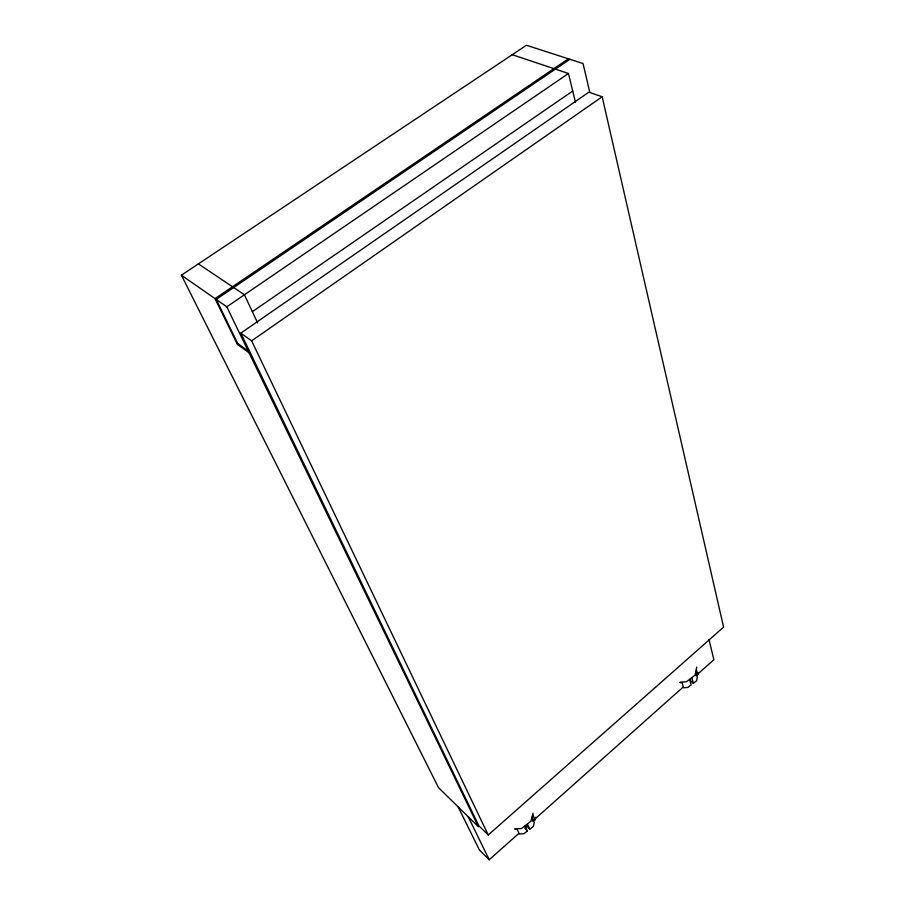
<?xml version="1.0" encoding="UTF-8"?>
<svg xmlns="http://www.w3.org/2000/svg" width="905" height="905" viewBox="0 0 905 905"><rect width="100%" height="100%" fill="white"/><g stroke="black" fill="none" stroke-linecap="round" stroke-linejoin="round"><path stroke-width="1.36" d="M698.219 672.585L697.766 674.926L696.42 669.677M696.737 667.076L695.153 675.096L686.329 681.793L679.87 682.246M532.536 819.568L535.025 819.862L535.726 817.215M533.09 813.256L530.952 821.231L521.359 828.55L514.809 828.833M458.145 806.887L479.356 849.897L489.22 859.75L518.757 833.46M525.081 827.826L527.196 825.948M532.468 821.242L683.298 686.963M695.945 675.696L713.887 659.722L708.966 639.405M488.236 834.976L723.593 627.142L602.164 96.756L588.85 92.186L240.821 333.131L478.869 825.801L488.236 834.976L251.635 340.846L240.821 333.131M535.025 819.862L532.909 814.986L532.208 817.622L534.323 822.509L533.26 826.503L529.674 829.24L527.536 824.387L525.149 826.208L527.298 831.062L523.701 833.81L519.289 833.991L517.106 829.15L515.149 829.229M690.04 680.368L693.332 683.275L696.635 680.764L697.314 677.245L695.968 672.008M251.635 340.846L602.164 96.756M252.348 311.682L572.729 91.02M589.822 92.401L583.046 63.542L526.427 45.25L181.407 275.199L226.793 306.806L568.464 73.509L575.478 102.299M568.419 58.825L215.028 298.616L237.359 344.296L249.056 352.814M569.867 59.289L216.193 299.419L238.513 345.133M680.141 682.675L682.076 682.54L683.49 687.755L687.845 687.449L691.149 684.938L689.768 679.712L691.963 678.049L693.332 683.275M512.23 54.707L568.464 73.509M198.399 263.887L244.407 294.781L257.642 322.927M237.676 343.425L248.23 351.083M526.665 825.801L529.674 829.24M525.047 828.471L527.298 831.062M181.407 275.199L438.518 787.644L478.451 826.797L226.793 306.806M468.213 816.763L489.22 859.75"/></g></svg>
